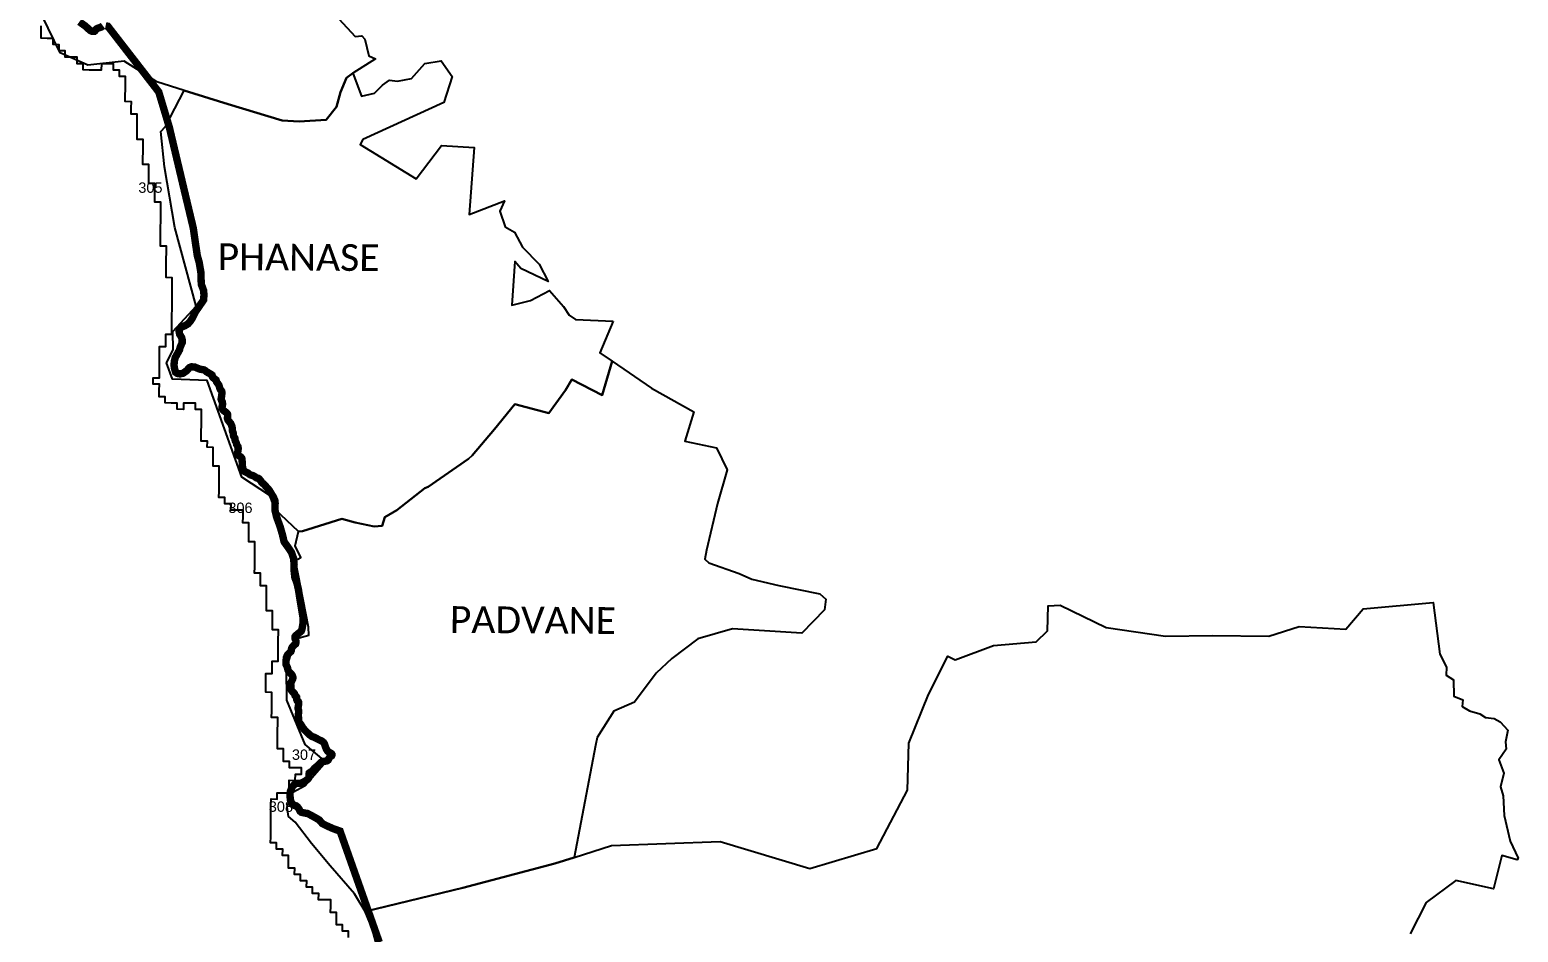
# Model space of a CAD drawing. Header units: metres. Extents: x 0 to 561379, y 0 to 4092696.
# Drawn here: x 323718 to 333768, y 1812788 to 1818882 of the extents above; entities that cross this region are included whole.
import ezdxf

# ---------------------------------------------------------------- set-up
doc = ezdxf.new("R2010")
doc.units = ezdxf.units.M
for name, color, linetype in [('COASTLINE', 5, 'Continuous'), ('NATURALLY PROTECTED', 3, 'Continuous'), ('TALUKA BOUNDRY', 150, 'Continuous'), ('VILLAGE BOUNDRY', 32, 'Continuous'), ('VILLAGE NAME', 1, 'Continuous')]:
    doc.layers.add(name, color=color, linetype=linetype)
doc.styles.get("Standard").update_dxf_attribs({"font": 'arial.ttf'})

msp = doc.modelspace()

# ---------------------------------------------------------------- linework, layer by layer
at = {"layer": 'COASTLINE', "const_width": 50, "flags": 128}
for points in [[(324053, 1818936), (324096, 1818905), (324115, 1818887), (324127, 1818877), (324135, 1818873), (324142, 1818871), (324149, 1818871), (324154, 1818871), (324158, 1818874), (324161, 1818879), (324163, 1818883), (324166, 1818886), (324174, 1818891), (324194, 1818898), (324202, 1818901), (324208, 1818906), (324212, 1818909)], [(324230, 1818909), (324245, 1818906), (324589, 1818462), (324660, 1818225), (324755, 1817824), (324822, 1817543), (324849, 1817357), (324862, 1817311), (324873, 1817247), (324875, 1817195), (324876, 1817163), (324882, 1817148), (324892, 1817121), (324894, 1817091), (324892, 1817058), (324866, 1817020), (324839, 1816981), (324816, 1816935), (324800, 1816911), (324786, 1816896), (324765, 1816883), (324743, 1816875), (324730, 1816863), (324726, 1816847), (324730, 1816826), (324743, 1816805), (324747, 1816789), (324747, 1816769), (324740, 1816753), (324733, 1816737), (324729, 1816720), (324715, 1816695), (324700, 1816668), (324694, 1816644), (324692, 1816616), (324696, 1816591), (324703, 1816569), (324715, 1816561), (324733, 1816558), (324754, 1816563), (324778, 1816580), (324795, 1816600), (324810, 1816606), (324831, 1816605), (324852, 1816596), (324870, 1816589), (324879, 1816588), (324886, 1816587), (324895, 1816585), (324904, 1816580), (324911, 1816573), (324920, 1816568), (324927, 1816563), (324938, 1816558), (324945, 1816553), (324949, 1816550), (324951, 1816544), (324951, 1816539), (324954, 1816534), (324959, 1816530), (324963, 1816527), (324968, 1816523), (324976, 1816517), (324979, 1816508), (324980, 1816503), (324983, 1816499), (324987, 1816494), (324990, 1816490), (324995, 1816482), (324998, 1816473), (325001, 1816461), (325008, 1816448), (325014, 1816441), (325015, 1816437), (325016, 1816432), (325015, 1816422), (325013, 1816406), (325010, 1816387), (325012, 1816381), (325018, 1816370), (325019, 1816364), (325020, 1816354), (325019, 1816347), (325016, 1816334), (325016, 1816326), (325020, 1816319), (325026, 1816311), (325035, 1816304), (325046, 1816296), (325053, 1816287), (325055, 1816280), (325055, 1816272), (325052, 1816261), (325053, 1816256), (325056, 1816247), (325068, 1816232), (325075, 1816223), (325080, 1816212), (325084, 1816200), (325086, 1816188), (325086, 1816185), (325086, 1816177), (325087, 1816170), (325091, 1816163), (325092, 1816157), (325092, 1816150), (325093, 1816143), (325095, 1816136), (325102, 1816126), (325104, 1816121), (325104, 1816112), (325105, 1816107), (325110, 1816098), (325113, 1816090), (325115, 1816081), (325118, 1816076), (325124, 1816067), (325125, 1816060), (325125, 1816049), (325122, 1816029), (325121, 1816022), (325122, 1816016), (325130, 1816006), (325144, 1815996), (325149, 1815990), (325151, 1815984), (325152, 1815969), (325153, 1815946), (325155, 1815928), (325158, 1815916), (325160, 1815906), (325163, 1815902), (325174, 1815897), (325185, 1815891), (325193, 1815888), (325200, 1815881), (325209, 1815876), (325223, 1815872), (325234, 1815867), (325244, 1815859), (325249, 1815856), (325259, 1815854), (325266, 1815850), (325277, 1815837), (325284, 1815826), (325295, 1815816), (325302, 1815810), (325317, 1815793), (325335, 1815773), (325351, 1815746), (325364, 1815725), (325373, 1815703), (325375, 1815685), (325373, 1815661), (325375, 1815632), (325384, 1815594), (325409, 1815525), (325424, 1815473), (325435, 1815426), (325439, 1815419), (325458, 1815393), (325485, 1815353), (325499, 1815313), (325503, 1815269), (325502, 1815235), (325508, 1815182), (325522, 1815146), (325532, 1815102), (325541, 1815045), (325556, 1814955), (325562, 1814919), (325563, 1814876), (325556, 1814834), (325551, 1814821), (325543, 1814814), (325532, 1814806), (325523, 1814798), (325513, 1814790), (325508, 1814782), (325508, 1814774), (325512, 1814763), (325516, 1814753), (325516, 1814745), (325513, 1814735), (325501, 1814725), (325491, 1814714), (325486, 1814705), (325484, 1814691), (325481, 1814683), (325472, 1814675), (325463, 1814666), (325459, 1814661), (325455, 1814654), (325451, 1814644), (325449, 1814628), (325448, 1814616), (325449, 1814595), (325452, 1814588), (325456, 1814580), (325459, 1814571), (325461, 1814560), (325466, 1814550), (325473, 1814542), (325484, 1814531), (325490, 1814523), (325494, 1814513), (325495, 1814506), (325494, 1814499), (325491, 1814492), (325486, 1814483), (325483, 1814476), (325479, 1814470), (325478, 1814464), (325481, 1814456), (325482, 1814447), (325482, 1814440), (325482, 1814428), (325485, 1814421), (325491, 1814413), (325500, 1814405), (325505, 1814399), (325507, 1814392), (325509, 1814386), (325512, 1814383), (325517, 1814380), (325521, 1814374), (325521, 1814365), (325521, 1814358), (325524, 1814351), (325531, 1814346), (325533, 1814342), (325534, 1814331), (325531, 1814312), (325529, 1814302), (325530, 1814295), (325534, 1814284), (325534, 1814274), (325532, 1814263), (325532, 1814248), (325533, 1814230), (325534, 1814214), (325537, 1814205), (325549, 1814190), (325557, 1814177), (325562, 1814168), (325573, 1814155), (325590, 1814138), (325610, 1814119), (325623, 1814110), (325638, 1814105), (325670, 1814088), (325691, 1814078), (325701, 1814070), (325707, 1814061), (325715, 1814038), (325722, 1814021), (325730, 1814010), (325746, 1813999), (325755, 1813994), (325758, 1813989), (325758, 1813984), (325756, 1813979), (325747, 1813974), (325742, 1813968), (325737, 1813959), (325733, 1813951), (325725, 1813945), (325714, 1813943), (325703, 1813942), (325692, 1813940), (325683, 1813934), (325670, 1813919), (325652, 1813904), (325640, 1813894), (325633, 1813885), (325628, 1813878), (325624, 1813875), (325617, 1813871), (325609, 1813866), (325605, 1813863), (325604, 1813858), (325604, 1813849), (325602, 1813831), (325596, 1813822), (325582, 1813811), (325559, 1813798), (325542, 1813793), (325528, 1813793), (325520, 1813793), (325510, 1813789), (325499, 1813780), (325489, 1813768), (325483, 1813752), (325477, 1813737), (325475, 1813720), (325476, 1813703), (325477, 1813683), (325485, 1813663), (325494, 1813651), (325505, 1813644), (325517, 1813641), (325526, 1813634), (325536, 1813620), (325543, 1813605), (325551, 1813598), (325563, 1813595), (325579, 1813592), (325593, 1813590), (325616, 1813578), (325645, 1813562), (325671, 1813547), (325684, 1813533), (325693, 1813522), (325718, 1813509), (325767, 1813487), (325813, 1813471), (326078, 1812720)]]:
    msp.add_lwpolyline(points, dxfattribs=at)
at = {"layer": 'NATURALLY PROTECTED', "const_width": 50, "flags": 128}
for points in [[(324589, 1818462), (324660, 1818225), (324755, 1817824), (324822, 1817543), (324849, 1817357), (324862, 1817311), (324873, 1817247), (324875, 1817195), (324876, 1817163), (324882, 1817148), (324892, 1817121), (324894, 1817091), (324892, 1817058), (324866, 1817020), (324839, 1816981), (324816, 1816935), (324800, 1816911), (324791, 1816902)], [(324767, 1816573), (324778, 1816580), (324795, 1816600), (324810, 1816606), (324831, 1816605), (324852, 1816596), (324870, 1816589), (324879, 1816588), (324886, 1816587), (324895, 1816585), (324904, 1816580), (324911, 1816573), (324920, 1816568), (324927, 1816563), (324938, 1816558), (324945, 1816553), (324949, 1816550), (324951, 1816544), (324951, 1816539), (324954, 1816534), (324959, 1816530), (324963, 1816527), (324968, 1816523), (324976, 1816517), (324979, 1816508), (324980, 1816503), (324983, 1816499), (324987, 1816494), (324990, 1816490), (324995, 1816482), (324998, 1816473), (325001, 1816461), (325008, 1816448), (325014, 1816441), (325015, 1816437), (325016, 1816432), (325015, 1816422), (325013, 1816406), (325010, 1816387), (325012, 1816381), (325018, 1816370), (325019, 1816364), (325020, 1816354), (325019, 1816347), (325016, 1816334), (325016, 1816326), (325020, 1816319), (325026, 1816311), (325035, 1816304), (325046, 1816296), (325053, 1816287), (325055, 1816280), (325055, 1816272), (325052, 1816261), (325053, 1816256), (325056, 1816247), (325068, 1816232), (325075, 1816223), (325080, 1816212), (325084, 1816200), (325086, 1816188), (325086, 1816185), (325086, 1816177), (325087, 1816170), (325091, 1816163), (325092, 1816157), (325092, 1816150), (325093, 1816143), (325095, 1816136), (325102, 1816126), (325104, 1816121), (325104, 1816112), (325105, 1816107), (325110, 1816098), (325113, 1816090), (325115, 1816081), (325118, 1816076), (325124, 1816067), (325125, 1816060), (325125, 1816049), (325122, 1816029), (325121, 1816022), (325122, 1816016), (325130, 1816006), (325144, 1815996), (325149, 1815990), (325151, 1815984), (325152, 1815969), (325153, 1815946), (325155, 1815928), (325158, 1815916), (325160, 1815906), (325163, 1815902), (325174, 1815897), (325185, 1815891), (325193, 1815888), (325200, 1815881), (325209, 1815876), (325223, 1815872), (325234, 1815867), (325244, 1815859), (325249, 1815856), (325259, 1815854), (325266, 1815850), (325277, 1815837), (325284, 1815826), (325295, 1815816), (325302, 1815810), (325317, 1815793), (325335, 1815773), (325351, 1815746), (325364, 1815725), (325373, 1815703), (325375, 1815685), (325373, 1815661), (325375, 1815632), (325384, 1815594), (325409, 1815525), (325424, 1815473), (325435, 1815426), (325439, 1815419), (325458, 1815393), (325485, 1815353), (325499, 1815313), (325503, 1815269), (325502, 1815235), (325508, 1815182), (325522, 1815146), (325532, 1815102), (325541, 1815045), (325556, 1814955), (325562, 1814919), (325563, 1814876), (325556, 1814834), (325551, 1814821), (325543, 1814814), (325532, 1814806), (325523, 1814798), (325513, 1814790), (325508, 1814782), (325508, 1814774), (325512, 1814763), (325516, 1814753), (325516, 1814745), (325513, 1814735), (325501, 1814725), (325491, 1814714), (325486, 1814705), (325485, 1814699)], [(325724, 1814017), (325730, 1814010), (325746, 1813999), (325755, 1813994), (325758, 1813989), (325758, 1813984), (325756, 1813979), (325747, 1813974), (325742, 1813968), (325737, 1813959), (325733, 1813951), (325725, 1813945), (325721, 1813944)], [(325721, 1813944), (325714, 1813943), (325703, 1813942), (325692, 1813940), (325683, 1813934), (325670, 1813919), (325652, 1813904), (325640, 1813894), (325633, 1813885), (325628, 1813878), (325624, 1813875), (325617, 1813871), (325609, 1813866), (325605, 1813863), (325604, 1813858), (325604, 1813849), (325602, 1813831), (325596, 1813822), (325582, 1813811), (325559, 1813798), (325542, 1813793), (325528, 1813793), (325520, 1813793), (325510, 1813789), (325499, 1813780), (325489, 1813768), (325483, 1813752), (325477, 1813737), (325475, 1813720), (325476, 1813703), (325477, 1813683), (325485, 1813663), (325494, 1813651), (325505, 1813644), (325517, 1813641), (325526, 1813634), (325536, 1813620), (325543, 1813605), (325551, 1813598), (325563, 1813595), (325579, 1813592), (325593, 1813590), (325616, 1813578), (325645, 1813562), (325671, 1813547), (325684, 1813533), (325693, 1813522), (325718, 1813509), (325767, 1813487), (325813, 1813471)]]:
    msp.add_lwpolyline(points, dxfattribs=at)
at = {"layer": 'TALUKA BOUNDRY'}
msp.add_polyline3d([(325871, 1812752, 0), (325871, 1812794, 0), (325830, 1812794, 0), (325830, 1812837, 0), (325790, 1812837, 0), (325790, 1812879, 0), (325790, 1812922, 0), (325749, 1812922, 0), (325750, 1812964, 0), (325750, 1813007, 0), (325709, 1813007, 0), (325668, 1813007, 0), (325669, 1813050, 0), (325628, 1813050, 0), (325628, 1813092, 0), (325587, 1813093, 0), (325588, 1813135, 0), (325547, 1813135, 0), (325547, 1813178, 0), (325506, 1813178, 0), (325507, 1813220, 0), (325466, 1813221, 0), (325466, 1813263, 0), (325466, 1813305, 0), (325425, 1813306, 0), (325426, 1813348, 0), (325385, 1813348, 0), (325385, 1813391, 0), (325344, 1813391, 0), (325345, 1813433, 0), (325345, 1813476, 0), (325345, 1813518, 0), (325346, 1813645, 0), (325347, 1813688, 0), (325388, 1813687, 0), (325388, 1813730, 0), (325429, 1813729, 0), (325470, 1813729, 0), (325470, 1813771, 0), (325470, 1813814, 0), (325511, 1813813, 0), (325512, 1813856, 0), (325552, 1813855, 0), (325553, 1813898, 0), (325512, 1813898, 0), (325471, 1813898, 0), (325471, 1813941, 0), (325431, 1813941, 0), (325431, 1813983, 0), (325431, 1814026, 0), (325390, 1814026, 0), (325391, 1814068, 0), (325391, 1814153, 0), (325392, 1814195, 0), (325392, 1814238, 0), (325351, 1814238, 0), (325352, 1814280, 0), (325352, 1814365, 0), (325353, 1814407, 0), (325312, 1814408, 0), (325312, 1814450, 0), (325312, 1814493, 0), (325313, 1814535, 0), (325354, 1814535, 0), (325354, 1814577, 0), (325354, 1814619, 0), (325395, 1814619, 0), (325396, 1814704, 0), (325396, 1814746, 0), (325397, 1814831, 0), (325356, 1814831, 0), (325356, 1814873, 0), (325357, 1814916, 0), (325357, 1814958, 0), (325316, 1814958, 0), (325316, 1815001, 0), (325317, 1815043, 0), (325317, 1815085, 0), (325317, 1815128, 0), (325277, 1815128, 0), (325277, 1815170, 0), (325277, 1815213, 0), (325236, 1815213, 0), (325237, 1815255, 0), (325237, 1815298, 0), (325237, 1815340, 0), (325238, 1815383, 0), (325238, 1815425, 0), (325197, 1815425, 0), (325198, 1815468, 0), (325198, 1815510, 0), (325198, 1815552, 0), (325157, 1815553, 0), (325158, 1815595, 0), (325158, 1815637, 0), (325117, 1815638, 0), (325076, 1815638, 0), (325077, 1815680, 0), (325036, 1815681, 0), (325036, 1815723, 0), (324995, 1815723, 0), (324996, 1815766, 0), (324996, 1815808, 0), (324996, 1815850, 0), (324997, 1815893, 0), (324997, 1815935, 0), (324956, 1815935, 0), (324956, 1815978, 0), (324957, 1816062, 0), (324916, 1816063, 0), (324917, 1816105, 0), (324876, 1816105, 0), (324876, 1816148, 0), (324877, 1816232, 0), (324877, 1816275, 0), (324877, 1816317, 0), (324837, 1816318, 0), (324837, 1816360, 0), (324796, 1816360, 0), (324755, 1816361, 0), (324755, 1816318, 0), (324714, 1816319, 0), (324714, 1816361, 0), (324673, 1816361, 0), (324633, 1816362, 0), (324633, 1816404, 0), (324592, 1816404, 0), (324592, 1816447, 0), (324593, 1816489, 0), (324552, 1816489, 0), (324552, 1816532, 0), (324593, 1816531, 0), (324593, 1816574, 0), (324594, 1816616, 0), (324594, 1816658, 0), (324594, 1816701, 0), (324595, 1816743, 0), (324636, 1816743, 0), (324636, 1816785, 0), (324636, 1816827, 0), (324677, 1816827, 0), (324678, 1816869, 0), (324678, 1816912, 0), (324678, 1816954, 0), (324679, 1816996, 0), (324679, 1817039, 0), (324679, 1817081, 0), (324680, 1817123, 0), (324680, 1817166, 0), (324680, 1817208, 0), (324639, 1817209, 0), (324640, 1817251, 0), (324640, 1817293, 0), (324640, 1817336, 0), (324641, 1817378, 0), (324641, 1817420, 0), (324600, 1817421, 0), (324601, 1817463, 0), (324601, 1817548, 0), (324602, 1817590, 0), (324602, 1817632, 0), (324602, 1817675, 0), (324603, 1817717, 0), (324562, 1817717, 0), (324562, 1817760, 0), (324562, 1817802, 0), (324563, 1817844, 0), (324522, 1817845, 0), (324522, 1817887, 0), (324523, 1817929, 0), (324523, 1817972, 0), (324482, 1817972, 0), (324482, 1818014, 0), (324483, 1818057, 0), (324483, 1818142, 0), (324443, 1818142, 0), (324443, 1818184, 0), (324443, 1818227, 0), (324444, 1818311, 0), (324403, 1818312, 0), (324403, 1818354, 0), (324404, 1818396, 0), (324363, 1818397, 0), (324363, 1818439, 0), (324364, 1818481, 0), (324364, 1818524, 0), (324364, 1818566, 0), (324323, 1818566, 0), (324324, 1818609, 0), (324283, 1818609, 0), (324283, 1818651, 0), (324242, 1818652, 0), (324202, 1818652, 0), (324201, 1818610, 0), (324160, 1818610, 0), (324119, 1818610, 0), (324079, 1818611, 0), (324079, 1818653, 0), (324038, 1818653, 0), (324038, 1818696, 0), (323998, 1818696, 0), (323957, 1818696, 0), (323957, 1818739, 0), (323916, 1818739, 0), (323916, 1818781, 0), (323876, 1818782, 0), (323876, 1818824, 0), (323835, 1818824, 0), (323794, 1818825, 0), (323795, 1818867, 0), (323795, 1818909, 0)], dxfattribs=at)
at = {"layer": 'VILLAGE BOUNDRY'}
for points in [[(325804, 1818955, 0), (325915, 1818836, 0), (325960, 1818842, 0), (325981, 1818818, 0), (326007, 1818705, 0), (326052, 1818686, 0), (325899, 1818588, 0), (325856, 1818558, 0), (325816, 1818460, 0), (325788, 1818361, 0), (325719, 1818274, 0), (325538, 1818263, 0), (325423, 1818270, 0), (325058, 1818380, 0), (324761, 1818473, 0), (324576, 1818531, 0), (324356, 1818669, 0), (324109, 1818643, 0), (323924, 1818727, 0), (323718, 1819150, 0)], [(326062, 1812696, 0), (326030, 1812813, 0), (325983, 1812928, 0), (326643, 1813088, 0), (327263, 1813252, 0), (327394, 1813293, 0), (327646, 1813373, 0), (328380, 1813401, 0), (328985, 1813218, 0), (329437, 1813353, 0), (329644, 1813747, 0), (329653, 1814064, 0), (329786, 1814393, 0), (329916, 1814652, 0), (329967, 1814628, 0), (330225, 1814723, 0), (330513, 1814749, 0), (330589, 1814823, 0), (330594, 1814993, 0), (330675, 1814997, 0), (330986, 1814845, 0), (331386, 1814788, 0), (331704, 1814791, 0), (332085, 1814787, 0), (332289, 1814853, 0), (332605, 1814834, 0), (332721, 1814972, 0), (333195, 1815015, 0), (333240, 1814665, 0), (333285, 1814578, 0), (333281, 1814523, 0), (333331, 1814493, 0), (333333, 1814382, 0), (333394, 1814358, 0), (333390, 1814313, 0), (333439, 1814282, 0), (333510, 1814262, 0), (333547, 1814239, 0), (333606, 1814232, 0), (333647, 1814209, 0), (333697, 1814153, 0), (333682, 1814073, 0), (333687, 1814025, 0), (333638, 1813952, 0), (333670, 1813863, 0), (333648, 1813769, 0), (333666, 1813710, 0), (333673, 1813575, 0), (333714, 1813403, 0), (333768, 1813289, 0), (333761, 1813277, 0), (333658, 1813306, 0), (333601, 1813082, 0), (333346, 1813137, 0), (333146, 1812988, 0), (333038, 1812778, 0)]]:
    msp.add_polyline3d(points, dxfattribs=at)
for points in [[(327658, 1816914, 0), (327568, 1816701, 0), (327651, 1816644, 0), (327582, 1816415, 0), (327378, 1816520, 0), (327335, 1816449, 0), (327222, 1816292, 0), (326994, 1816354, 0), (326856, 1816184, 0), (326705, 1816008, 0), (326680, 1815984, 0), (326409, 1815796, 0), (326386, 1815786, 0), (326197, 1815639, 0), (326116, 1815590, 0), (326098, 1815532, 0), (326043, 1815528, 0), (325914, 1815554, 0), (325825, 1815580, 0), (325560, 1815496, 0), (325532, 1815493, 0), (325376, 1815642, 0), (325339, 1815738, 0), (325151, 1815860, 0), (324916, 1816514, 0), (324681, 1816523, 0), (324641, 1816632, 0), (324686, 1816721, 0), (324684, 1816845, 0), (324841, 1817016, 0), (324698, 1817546, 0), (324627, 1817957, 0), (324603, 1818195, 0), (324634, 1818229, 0), (324761, 1818473, 0), (325058, 1818380, 0), (325423, 1818270, 0), (325538, 1818263, 0), (325719, 1818274, 0), (325788, 1818361, 0), (325816, 1818460, 0), (325856, 1818558, 0), (325899, 1818588, 0), (325957, 1818434, 0), (326046, 1818455, 0), (326099, 1818509, 0), (326148, 1818541, 0), (326200, 1818535, 0), (326296, 1818553, 0), (326385, 1818655, 0), (326496, 1818672, 0), (326571, 1818566, 0), (326514, 1818391, 0), (325968, 1818142, 0), (325949, 1818108, 0), (326328, 1817875, 0), (326497, 1818101, 0), (326718, 1818086, 0), (326684, 1817634, 0), (326923, 1817726, 0), (326893, 1817658, 0), (326928, 1817551, 0), (326992, 1817516, 0), (327046, 1817413, 0), (327158, 1817300, 0), (327218, 1817182, 0), (327034, 1817269, 0), (326993, 1817318, 0), (326974, 1817022, 0), (327098, 1817053, 0), (327227, 1817122, 0), (327322, 1817013, 0), (327359, 1816955, 0), (327402, 1816925, 0)], [(329094, 1815037, 0), (329084, 1814964, 0), (328931, 1814808, 0), (328464, 1814836, 0), (328229, 1814769, 0), (328054, 1814636, 0), (327947, 1814537, 0), (327801, 1814342, 0), (327661, 1814281, 0), (327549, 1814103, 0), (327537, 1814049, 0), (327394, 1813293, 0), (327263, 1813252, 0), (326643, 1813088, 0), (325983, 1812928, 0), (325911, 1813048, 0), (325746, 1813237, 0), (325620, 1813388, 0), (325509, 1813530, 0), (325465, 1813569, 0), (325456, 1813632, 0), (325494, 1813733, 0), (325577, 1813779, 0), (325717, 1813938, 0), (325577, 1814055, 0), (325454, 1814355, 0), (325452, 1814566, 0), (325513, 1814769, 0), (325602, 1814794, 0), (325601, 1814849, 0), (325513, 1815299, 0), (325549, 1815319, 0), (325511, 1815398, 0), (325532, 1815493, 0), (325560, 1815496, 0), (325825, 1815580, 0), (325914, 1815554, 0), (326043, 1815528, 0), (326098, 1815532, 0), (326116, 1815590, 0), (326197, 1815639, 0), (326386, 1815786, 0), (326409, 1815796, 0), (326680, 1815984, 0), (326705, 1816008, 0), (326856, 1816184, 0), (326994, 1816354, 0), (327222, 1816292, 0), (327335, 1816449, 0), (327378, 1816520, 0), (327582, 1816415, 0), (327651, 1816644, 0), (327916, 1816462, 0), (328201, 1816301, 0), (328140, 1816103, 0), (328354, 1816059, 0), (328428, 1815910, 0), (328361, 1815684, 0), (328287, 1815367, 0), (328277, 1815308, 0), (328303, 1815282, 0), (328509, 1815210, 0), (328593, 1815171, 0), (328776, 1815129, 0), (329052, 1815074, 0)]]:
    msp.add_polyline3d(points, close=True, dxfattribs=at)

# ---------------------------------------------------------------- texts
at = {"layer": 'NATURALLY PROTECTED', "char_height": 70, "attachment_point": 1}
for s, insert in [('305', (324451, 1817851)), ('306', (325059, 1815689)), ('307', (325488, 1814022)), ('\\pxt1;308', (325332, 1813671))]:
    msp.add_mtext_dynamic_manual_height_columns(s, width=95.17, gutter_width=1, heights=[0], dxfattribs=dict(at, insert=insert))
at = {"layer": 'VILLAGE NAME', "char_height": 180.34, "attachment_point": 1, "rotation": 359.6139}
for s, insert in [('{\\fCalibri|b0|i0|c0|p34;PHANASE}', (324987, 1817440)), ('{\\fCalibri|b0|i0|c0|p34;PHANASE}', (324987, 1817440)), ('{\\fCalibri|b0|i0|c0|p34;PADVANE}', (326555, 1814990)), ('{\\fCalibri|b0|i0|c0|p34;PADVANE}', (326555, 1814990))]:
    msp.add_mtext_dynamic_manual_height_columns(s, width=1779.61, gutter_width=902, heights=[0], dxfattribs=dict(at, insert=insert))

doc.saveas('drawing.dxf')
